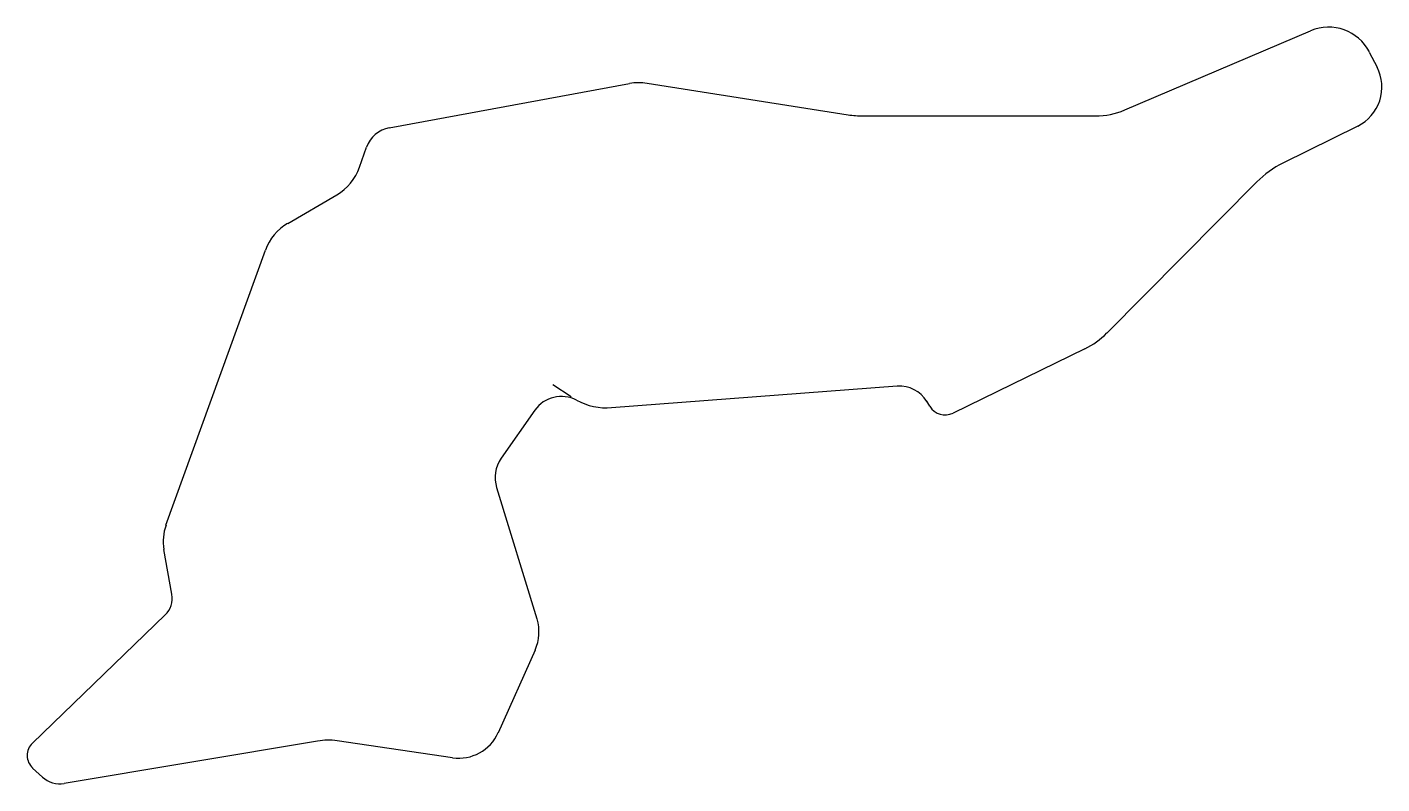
# Model space of a CAD drawing. Header units: millimetres. Extents: x -68 to 65, y -39 to 35.
import ezdxf

# ---------------------------------------------------------------- set-up
doc = ezdxf.new("R2010")
doc.units = ezdxf.units.MM
doc.layers.add('Sketch', color=7, linetype='CONTINUOUS')

msp = doc.modelspace()

# ---------------------------------------------------------------- linework, layer by layer
at = {"layer": 'Sketch'}
for p, q in [((39.78, 27.03), (58.06, 34.82)), ((63.83, 32.73), (64.6, 31.24)), ((-32.61, 25.28), (-8.96, 29.62)), ((-7.23, 29.65), (12.54, 26.56)), ((14.03, 26.44), (36.89, 26.44)), ((62.7, 25.45), (55.34, 21.81)), ((-35.54, 21.4), (-34.85, 23.36)), ((-42.6, 15.87), (-37.78, 18.68)), ((52.76, 19.95), (38.01, 5.09)), ((-54.58, -13.82), (-44.79, 13.24)), ((35.85, 3.54), (22.88, -2.78)), ((-14.72, -1.2), (-16.52, 0)), ((17.38, -0.14), (-10.73, -2.26)), ((-18.28, -2.51), (-21.59, -7.23)), ((20.59, -2.11), (20.29, -1.63)), ((-22.05, -10.12), (-18.07, -23.04)), ((-54, -20.61), (-54.78, -16.19)), ((-67.73, -35.24), (-54.65, -22.62)), ((-18.25, -26.09), (-21.89, -34.23)), ((-39.66, -35.05), (-64.6, -39.22)), ((-26.37, -36.69), (-37.73, -35.03)), ((-66.73, -38.59), (-67.7, -37.71))]:
    msp.add_line(p, q, dxfattribs=at)
for centre, radius, start, end in [((59.83, 30.67), 4.51, 27.2352, 113.0806), ((60.8, 29.28), 4.28, -63.6767, 27.2352), ((-8.03, 24.54), 5.17, 81.1193, 100.4077), ((36.89, 33.81), 7.37, -90, -66.9194), ((14.03, 36.05), 9.61, -98.8807, -90), ((-32.08, 22.39), 2.93, 100.4077, 160.7099), ((-40.35, 23.08), 5.1, -59.7436, -19.2901), ((59.63, 13.14), 9.67, 116.3233, 135.2265), ((-40.08, 11.54), 5.01, 120.2564, 160.1196), ((32.36, 10.7), 7.96, -64.0256, -44.7735), ((-15.67, -4.34), 3.19, 61.9454, 144.9336), ((17.62, -3.27), 3.13, 31.5012, 94.297), ((-11.2, 4.04), 6.31, -118.0546, -85.703), ((22.1, -1.19), 1.78, -148.4988, -64.0256), ((-18.87, -9.14), 3.32, 144.9336, -162.8637), ((-50.23, -15.39), 4.62, 160.1196, -169.992), ((-56.21, -21.01), 2.25, -46.023, 10.008), ((-22.22, -24.32), 4.35, -24.0755, 17.1363), ((-25.76, -32.49), 4.24, -98.3375, -24.0755), ((-66.55, -36.46), 1.69, 133.977, -132.5105), ((-38.63, -41.17), 6.21, 81.6625, 99.5081), ((-65.01, -36.72), 2.54, -132.5105, -80.4919)]:
    msp.add_arc(centre, radius, start, end, dxfattribs=at)

doc.saveas('drawing.dxf')
